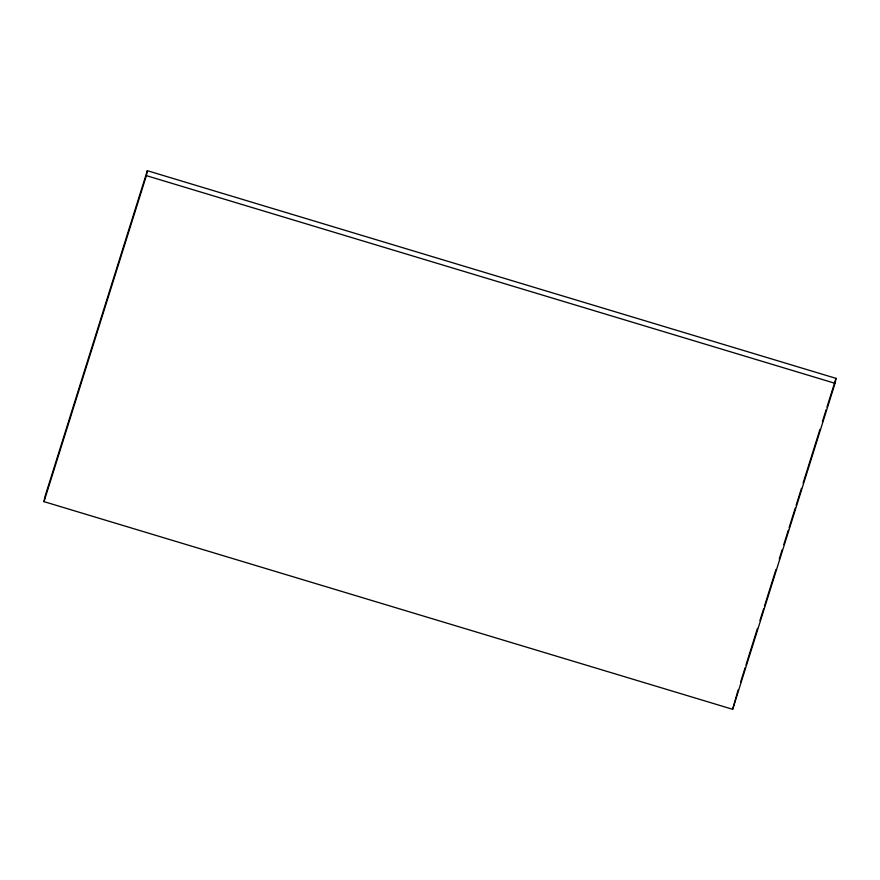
<?xml version="1.0" encoding="UTF-8"?>
<svg xmlns="http://www.w3.org/2000/svg" width="880" height="880" viewBox="0 0 880 880"><rect width="100%" height="100%" fill="white"/><g stroke="black" fill="none" stroke-linecap="round" stroke-linejoin="round"><path stroke-width="1.32" d="M44 501.644L44.946 496.683L147.334 170.698L836 378.356L835.054 383.317L732.666 709.302L44 501.644L146.388 175.648L147.334 170.698M732.666 709.302L738.133 689.942M740.608 682.088L745.129 667.689M745.943 665.071L757.46 628.419M759.924 620.554L763.631 608.773M764.456 606.155L775.962 569.503M779.251 559.031L782.133 549.857M783.783 544.621L788.304 530.222M789.129 527.604L795.289 507.969M796.114 505.351L801.46 488.334M803.099 483.087L819.962 429.418M822.426 421.564L826.133 409.772M826.958 407.154L836 378.356M146.388 175.648L835.054 383.317"/></g></svg>
